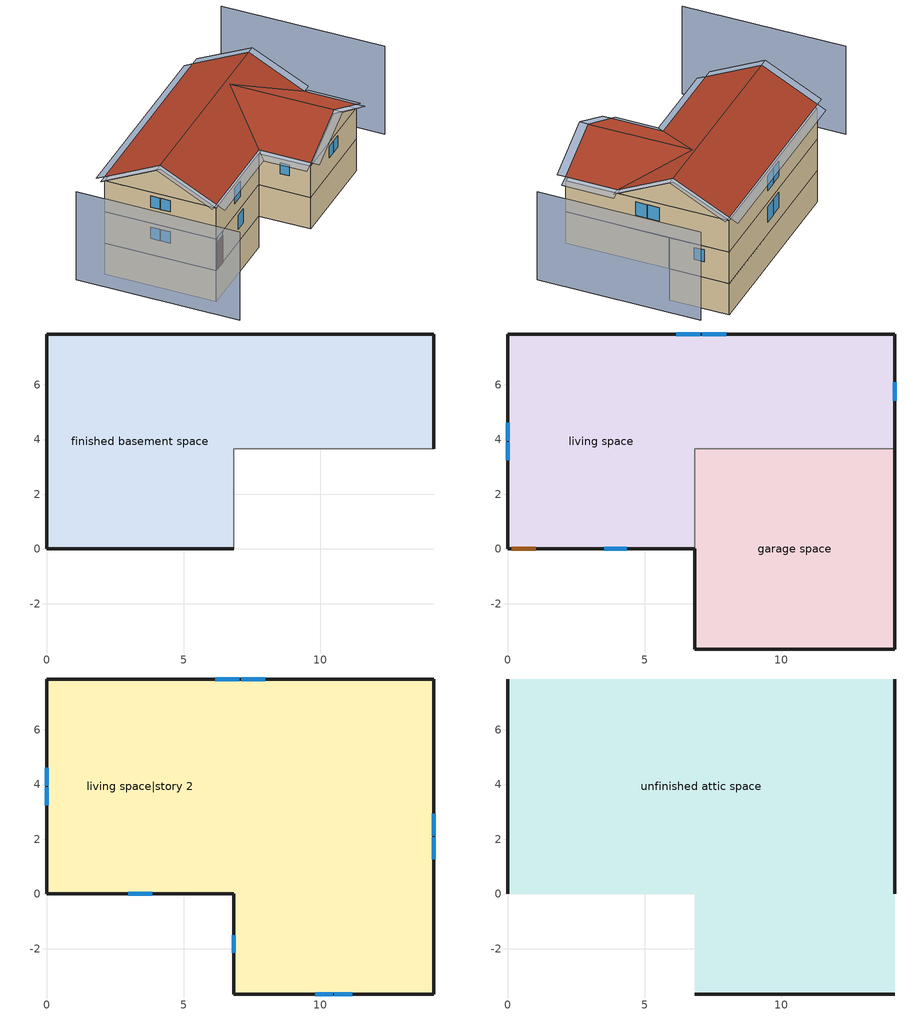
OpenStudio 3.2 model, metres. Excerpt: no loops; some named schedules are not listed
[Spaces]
finished basement space
 floor foundation (FloorFndGrndFinB): 0,0 0,7.86 14.14,7.86 14.14,3.66 6.83,3.66 6.83,0 z-2.44
 wall foundation (WallFndGrndFinB): 14.14,3.66 14.14,7.86 0,7.86 0,0 6.83,0 z-2.44:0
 wall adiabatic (WallFndGrndFinB): 6.83,0 6.83,3.66 14.14,3.66 z-2.44:0
garage space
 floor foundation (FloorFndGrndUnfinSlab): 6.83,-3.66 6.83,3.66 14.14,3.66 14.14,-3.66 z0
 wall outside (WallExtUninsUnfin): 6.83,0 6.83,-3.66 14.14,-3.66 14.14,3.66 z0:2.44
 wall to living space (WallIntFinInsUnfin Reversed): 14.14,3.66 6.83,3.66 6.83,0 z0:2.44
living space
 floor to finished basement space (FloorFinUninsFin): 0,0 0,7.86 14.14,7.86 14.14,3.66 6.83,3.66 6.83,0 z0
 wall outside (WallExtInsFin): 14.14,3.66 14.14,7.86 0,7.86 0,0 0.13,0 1.05,0 6.83,0 z0:2.44
 window (WindowConstruction): 3.53,0 4.35,0 z1.04:2.13; 7.98,7.86 7.1,7.86 / 7.04,7.86 6.16,7.86 z0.96:2.13; 0,4.62 0,3.96 / 0,3.9 0,3.24 z1.26:2.13; 14.14,5.42 14.14,6.1 z1.23:2.13
 door (Door): 0.15,0 1.02,0 z0:2.13
living space|story 2
 floor to garage space (FloorFinInsUnfin): 14.14,3.66 14.14,-3.66 6.83,-3.66 6.83,3.66 z2.44
 floor to living space (FloorFinUninsFin): 14.14,7.86 14.14,3.66 6.83,3.66 6.83,0 0,0 0,7.86 z2.44
 wall outside (WallExtInsFin): 0,7.86 0,0 6.83,0 6.83,-3.66 14.14,-3.66 14.14,7.86 0,7.86 z2.44:4.88
 window (WindowConstruction): 9.81,-3.66 10.46,-3.66 / 10.52,-3.66 11.17,-3.66 z3.71:4.57; 2.97,0 3.86,0 z3.39:4.57; 7.98,7.86 7.1,7.86 / 7.04,7.86 6.16,7.86 z3.4:4.57; 0,4.62 0,3.96 / 0,3.9 0,3.24 z3.7:4.57; 6.83,-1.51 6.83,-2.15 z3.73:4.57; 14.14,1.27 14.14,2.07 / 14.14,2.13 14.14,2.93 z3.51:4.57
unfinished attic space
 floor to living space|story 2 (FloorFinInsUnfinAttic): 14.14,7.86 14.14,0 0,0 0,7.86 z4.88; 6.83,-3.66 6.83,0 14.14,0 14.14,-3.66 z4.88
 wall outside (WallExtUninsUnfin): 0,3.93,6.84 0,7.86,4.88 0,0,4.88; 14.14,3.93,6.84 14.14,0,4.88 14.14,7.86,4.88; 6.83,-3.66,4.88 14.14,-3.66,4.88 10.49,-3.66,6.71
 roof outside (RoofUnfinInsExt): 0,3.93,7.15 14.14,3.93,7.15 14.14,7.86,5.18 0,7.86,5.18; 6.83,0,5.18 6.83,-3.66,5.18 10.49,-3.66,7.01 10.49,3.66,7.01; 14.14,0,5.18 10.49,3.66,7.01 10.49,-3.66,7.01 14.14,-3.66,5.18; 0,3.93,7.15 0,0,5.18 6.83,0,5.18 10.49,3.66,7.01 14.14,0,5.18 14.14,3.93,7.15
shading: -4.57,7.86 -4.57,-3.66 / 18.72,-3.66 18.72,7.86 z0:6.84; 7.98,7.86 7.1,7.86 / 7.04,7.86 6.16,7.86 z3.4:4.57; 3.53,0 4.35,0 z1.04:2.13; 14.14,5.42 14.14,6.1 z1.23:2.13; 10.52,-3.66 11.17,-3.66 / 9.81,-3.66 10.46,-3.66 z3.71:4.57; 7.04,7.86 6.16,7.86 / 7.98,7.86 7.1,7.86 z0.96:2.13; 0,4.62 0,3.96 / 0,3.9 0,3.24 z3.7:4.57; 0,3.9 0,3.24 / 0,4.62 0,3.96 z1.26:2.13; 6.83,-1.51 6.83,-2.15 z3.73:4.57; 2.97,0 3.86,0 z3.39:4.57; 14.14,1.27 14.14,2.07 / 14.14,2.13 14.14,2.93 z3.51:4.57; -0.61,3.93,7.15 -0.61,0,5.18 0,0,5.18 0,3.93,7.15; 0,-0.61,4.88 6.83,-0.61,4.88 6.83,0,5.18 0,0,5.18; 14.75,0,5.18 14.75,3.93,7.15 14.14,3.93,7.15 14.14,0,5.18; 6.22,0,4.88 6.22,-3.66,4.88 6.83,-3.66,5.18 6.83,0,5.18; 6.83,-4.27,5.18 10.49,-4.27,7.01 10.49,-3.66,7.01 6.83,-3.66,5.18; -0.61,7.86,5.18 -0.61,3.93,7.15 0,3.93,7.15 0,7.86,5.18; 14.75,3.93,7.15 14.75,7.86,5.18 14.14,7.86,5.18 14.14,3.93,7.15; 14.14,8.47,4.88 0,8.47,4.88 0,7.86,5.18 14.14,7.86,5.18; 14.75,-3.66,4.88 14.75,0,4.88 14.14,0,5.18 14.14,-3.66,5.18; 10.49,-4.27,7.01 14.14,-4.27,5.18 14.14,-3.66,5.18 10.49,-3.66,7.01
[Building]
Building 1: North Axis {deg}=0; Standards Number of Stories=3; Standards Number of Above Ground Stories=2; Standards Building Type=singlefamilydetached; Standards Number of Living Units=1
[Site]
Worchester Regional Arpt_MA_USA: Latitude {deg}=42.27; Longitude {deg}=-71.88; Time Zone {hr}=-5; Elevation {m}=300; Terrain=Suburbs
[ClimateZones]
Climate Zone Institution Name 1=Building America; Climate Zone Document Year 1=0; Climate Zone Value 1=Cold
[Site:WaterMainsTemperature]
Calculation Method=Correlation; Annual Average Outdoor Air Temperature {C}=8.00968; Maximum Difference In Monthly Average Outdoor Air Temperatures {deltaC}=28.1644
[Site:GroundTemperature:Deep]
8.00968, 8.00968, 8.00968, 8.00968, 8.00968, 8.00968, 8.00968, 8.00968, 8.00968, 8.00968, 8.00968, 8.00968
[Material] Roughness=Rough
Name | Thickness {m} | Conductivity {W/m-K} | Density {kg/m3} | Specific Heat {J/kg-K} | Thermal Absorptance | Solar Absorptance | Visible Absorptance
Drywall 0.5 in. | 0.0127 | 0.160291 | 801 | 837.4 | 0.9 | 0.5 | 0.1
FloorUATrussandIns | 0.0889 | 0.0564573 | 50.7834 | 1165.1 | 0.9 | 0.5 | 0.9
FloorUAAdditionalCeilingIns | 0.196342 | 0.0539976 | 16.02 | 1046.75
Asphalt Shingles, Medium | 0.009525 | 0.162714 | 1121.4 | 1465.45 | 0.91 | 0.85 | 0.85
RoofSheathing | 0.01905 | 0.115458 | 512.64 | 1214.23 | 0.82 | 0.3 | 0.3
RoofUARoofIns | 0.18415 | 8.02397 | 37.0049 | 1207.88 | 0.91 | 0.85 | 0.91
Wood, Medium/Dark | 0.0254 | 0.102417 | 544.68 | 1172.36 | 0.92 | 0.75 | 0.75
WallSheathing | 0.0127 | 0.115458 | 512.64 | 1214.23 | 0.82 | 0.3 | 0.3
WallStudAndCavity | 0.1397 | 0.0586995 | 148.393 | 1174.04 | 0.92 | 0.75 | 0.92
WallStudAndCavity 1 | 0.1397 | 0.0595086 | 148.393 | 1174.04 | 0.82 | 0.3 | 0.82
WallStudAndCavity 2 | 0.0889 | 0.384544 | 83.0341 | 1211.67 | 0.92 | 0.75 | 0.92
WallStudAndCavity 3 | 0.0889 | 0.397942 | 83.0341 | 1211.67 | 0.82 | 0.3 | 0.3
res furniture material finished basement space | 0.1524 | 0.115458 | 640.8 | 1214.23 | 0.9 | 0.6 | 0.1
FoundationIntVertIns | 8.6291e-19 | 0.029427 | 32.04 | 1214.23
FoundationExtVertIns | 0.025908 | 0.029427 | 32.04 | 1214.23
Concrete 8.0 in.; FootingMaterial | 0.2032 | 1.803125 | 2242.8 | 837.4 | 0.9
Concrete 4.0 in. | 0.1016 | 1.803125 | 2242.8 | 837.4 | 0.9
FloorIns | 0.1397 | 1.90491 | 67.691 | 1210.98 | 0.82 | 0.3 | 0.3
Wood Floor | 0.015875 | 0.115458 | 544.68 | 1214.23
Floor Covering | 0.0127 | 0.0433444 | 54.468 | 1339.84 | 0.9 | 0.9
FloorFinStudAndAirFloor | 0.1397 | 0.557395 | 67.691 | 1210.98 | 0.9 | 0.5 | 0.9
DoorMaterial | 0.04445 | 0.0612267 | 512.64 | 1214.23 | 0.82 | 0.3 | 0.3
[Construction]
FloorFinInsUnfinAttic: Drywall 0.5 in., FloorUATrussandIns, FloorUAAdditionalCeilingIns
RoofUnfinInsExt: Asphalt Shingles, Medium, RoofSheathing, RoofUARoofIns
WallExtInsFin: Wood, Medium/Dark, WallSheathing, WallStudAndCavity, Drywall 0.5 in.
WallIntFinInsUnfin Reversed: WallStudAndCavity 1, WallSheathing
WallExtUninsUnfin: Wood, Medium/Dark, WallSheathing, WallStudAndCavity 2
WallIntFinUninsFin: WallStudAndCavity 3, Drywall 0.5 in.
res furniture construction finished basement space; res furniture construction living space|story 2; res furniture construction garage space; res furniture construction living space: res furniture material finished basement space
WallFndGrndFinB: Concrete 8.0 in., Drywall 0.5 in.
FloorFndGrndFinB; FloorFndGrndUnfinSlab: Concrete 4.0 in.
FootingConstruction: FootingMaterial
FloorFinInsUnfin: FloorIns, RoofSheathing, Wood Floor, Floor Covering
FloorFinUninsFin: Drywall 0.5 in., FloorFinStudAndAirFloor, RoofSheathing, Wood Floor, Floor Covering
WindowConstruction: WindowMaterial
Door: DoorMaterial
[WindowMaterial:SimpleGlazingSystem]
WindowMaterial: U-Factor {W/m2-K}=2.78222; Solar Heat Gain Coefficient=0.56
[ThermalZone] Use Ideal Air Loads=No
Name | Thermostat
living zone | living zone temperature setpoint
garage zone; unfinished attic zone
finished basement zone | finished basement zone temperature setpoint
[Sizing:Zone] Zone Cooling Design Supply Air Temperature Input Method=SupplyAirTemperature; Zone Cooling Design Supply Air Temperature {C}=14; Zone Cooling Design Supply Air Temperature Difference {deltaC}=11.11; Zone Heating Design Supply Air Temperature Input Method=SupplyAirTemperature; Zone Heating Design Supply Air Temperature {C}=40; Zone Heating Design Supply Air Temperature Difference {deltaC}=11.11; Zone Cooling Design Supply Air Humidity Ratio {kg-H2O/kg-air}=0.0085; Zone Heating Design Supply Air Humidity Ratio {kg-H2O/kg-air}=0.008; Cooling Design Air Flow Method=DesignDay; Heating Design Air Flow Method=DesignDay; Account for Dedicated Outdoor Air System=No; Dedicated Outdoor Air System Control Strategy=NeutralSupplyAir; Dedicated Outdoor Air Low Setpoint Temperature for Design {C}=autosize; Dedicated Outdoor Air High Setpoint Temperature for Design {C}=autosize
garage zone; unfinished attic zone
[Space]
Name | Space Type | Thermal Zone | Building Unit
garage space | Space Type 1 | garage zone
living space; living space|story 2 | Space Type 2 | living zone | unit 1
unfinished attic space | Space Type 3 | unfinished attic zone
finished basement space | Space Type 4 | finished basement zone | unit 1
[SpaceType]
Name | Standards Space Type
Space Type 1 | garage
Space Type 2 | living
Space Type 3 | unfinished attic
Space Type 4 | finished basement
[BuildingUnit]
unit 1: Building Unit Type=Residential
[External:File]
schedules.csv: File=schedules.csv
[People:Definition] Number of People Calculation Method=People; Fraction Radiant=0.319734; Sensible Heat Fraction=0.573; Carbon Dioxide Generation Rate {m3/s-W}=0; Enable ASHRAE 55 Comfort Warnings=No; Mean Radiant Temperature Calculation Type=ZoneAveraged
Name | Number of People {people}
res occupants|finished basement space; res occupants|living space | 0.275169
res occupants|living space|story 2 | 0.449662
[People] Number of People Schedule=occupants; Activity Level Schedule=res occupants activity schedule; Multiplier=1
Name | People Definition | Space or SpaceType
res occupants|finished basement space | res occupants|finished basement space | finished basement space
res occupants|living space|story 2 | res occupants|living space|story 2 | living space|story 2
res occupants|living space | res occupants|living space | living space
[InternalMass:Definition] Design Level Calculation Method=SurfaceArea
Name | Construction | Surface Area {m2}
finished basement space Partition; living space Partition | WallIntFinUninsFin | 84.3869
living space|story 2 Partition | WallIntFinUninsFin | 137.899
res furniture mass finished basement space | res furniture construction finished basement space | 33.7548
res furniture mass living space|story 2 | res furniture construction living space|story 2 | 55.1596
res furniture mass garage space | res furniture construction garage space | 5.35122
res furniture mass living space | res furniture construction living space | 33.7548
[InternalMass] Multiplier=1
Name | Internal Mass Definition | Space or SpaceType
finished basement space Partition | finished basement space Partition | finished basement space
living space|story 2 Partition | living space|story 2 Partition | living space|story 2
living space Partition | living space Partition | living space
res furniture mass finished basement space | res furniture mass finished basement space | finished basement space
res furniture mass living space|story 2 | res furniture mass living space|story 2 | living space|story 2
res furniture mass garage space | res furniture mass garage space | garage space
res furniture mass living space | res furniture mass living space | living space
[Foundation:Kiva] Wall Height Above Grade {m}=0.2032; Wall Depth Below Slab {m}=0.2032
Name | Interior Vertical Insulation Material | Interior Vertical Insulation Depth {m} | Exterior Vertical Insulation Material | Exterior Vertical Insulation Depth {m} | Footing Wall Construction
Foundation Kiva 1 | FoundationIntVertIns | 2.4384 | FoundationExtVertIns | 2.4384
Foundation Kiva 2 |  |  |  |  | FootingConstruction
[Foundation:Kiva:Settings]
Soil Conductivity {W/m-K}=1.731; Soil Density {kg/m3}=1842.3; Soil Specific Heat {J/kg-K}=418.7; Ground Solar Absorptivity=0.9; Ground Thermal Absorptivity=0.9; Ground Surface Roughness {m}=0.03; Far-Field Width {m}=40; Deep-Ground Boundary Condition=ZeroFlux; Deep-Ground Depth {m}=40; Minimum Cell Dimension {m}=0.02; Maximum Cell Growth Coefficient=1.5; Simulation Timestep=Hourly
[SurfaceProperty:ExposedFoundationPerimeter] Exposed Perimeter Calculation Method=TotalExposedPerimeter
Name | Total Exposed Perimeter {m}
Surface 28 | 33.0313
Surface 1 | 18.288
[WaterUse:Equipment:Definition]
Name | Peak Flow Rate {m3/s} | Target Temperature Schedule
res shower | 2.01372e-05 | New fixtures temperature schedule
res sink | 1.96454e-05 | New fixtures temperature schedule
res bath | 5.83e-05 | New fixtures temperature schedule
res shower dist; res sink dist; res bath dist | 0 | New fixtures temperature schedule
res cw | 6.06636e-06 | New res cw temperature schedule
[WaterUse:Equipment] Space=living space|story 2
Name | Water Use Equipment Definition | Flow Rate Fraction Schedule
res shower | res shower | showers
res sink | res sink | sinks
res bath | res bath | baths
res shower dist | res shower dist | showers
res sink dist | res sink dist | sinks
res bath dist | res bath dist | baths
res cw | res cw | clothes_washer
[OtherEquipment:Definition] Design Level Calculation Method=EquipmentLevel
Name | Design Level {W} | Fraction Latent | Fraction Radiant | Fraction Lost
res shower | 578.922 | 0.486891 | 0 | 0
res sink | 197.139 | 0.311263 | 0 | 0
res bath | 859.034 | 0 | 0 | 0
res hot water distribution | 3726.9 | 0 | 0 | 0
res cd gas | 6254.36 | 0.05 | 0.06 | 0.85
[OtherEquipment] Space or SpaceType=living space|story 2
Name | Other Equipment Definition | Schedule | Fuel Type
res shower | res shower | showers
res sink | res sink | sinks
res bath | res bath | baths
res hot water distribution | res hot water distribution | showers
res cd gas | res cd gas | clothes_dryer | NaturalGas
[EnergyManagementSystem:Sensor]
Name | Output Variable or Output Meter Index Key | Output Variable or Output Meter
res_shower_vol | res shower | Water Use Equipment Hot Water Volume
res_shower_mixsp | fixtures temperature schedule | Schedule Value
res_nv_pb_s |  | Site Outdoor Air Barometric Pressure
res_af_vw_s |  | Site Wind Speed
res_nv_wt_s |  | Site Outdoor Air Humidity Ratio
res_nv_1_nva_s | res nv_1 avail schedule | Schedule Value
res_nv_1_sp_s | res nv_1 temp schedule | Schedule Value
res_infil_1_range_sch_s | res mv_1 range exhaust schedule | Schedule Value
res_infil_1_bath_sch_s | res mv_1 bath exhaust schedule | Schedule Value
res_infil_1_dryer_sch_s | clothes_dryer_exhaust | Schedule Value
res_infil_1_wh_sch_s | Always On Discrete | Schedule Value
[EnergyManagementSystem:Program]
res_shower_sag: If res_shower_vol > 0; Set ShowerTime=SystemTimeStep; Else; Set ShowerTime=0; EndIf; If (res_shower_vol > 0) && (res_shower_mixsp > res_shower_tout); Set ShowerSag=SystemTimeStep; Set ShowerE=res_shower_vol*4141170*(res_shower_mixsp-res_shower_tout); Else; Set ShowerSag=0; Set ShowerE=0; EndIf
res_nv_1_program: Set Tdiff = res_af_1_tin_s-res_af_1_tt_s; Set dT = (@Abs Tdiff); Set pt = (@RhFnTdbWPb res_af_1_tt_s res_nv_wt_s res_nv_pb_s); Set NVA = 4886.965122525856; Set Cs = 0.00017926040778923255; Set Cw = 8.70903777141566e-05; Set MNV = 3.011234442035192; Set MHR = 0.0115; Set MRH = 0.7; Set temp1 = (res_nv_1_nva_s*NVA); Set SGNV = temp1*((((Cs*dT)+(Cw*(res_af_vw_s^2)))^0.5)/1000); If (res_nv_wt_s<MHR) && (pt<MRH) && (res_af_1_tin_s>res_nv_1_sp_s); Set temp2 = (res_af_1_tin_s-res_nv_1_sp_s); Set NVadj1 = temp2/(res_af_1_tin_s-res_af_1_tt_s); Set NVadj2 = (@Min NVadj1 1); Set NVadj3 = (@Max NVadj2 0); Set NVadj = SGNV*NVadj3; Set res_nv_1_flow_act = (@Min NVadj MNV); Else; Set res_nv_1_flow_act = 0; EndIf
res_infil_1_program: Set p_m = 0.14; Set p_s = 0.22; Set s_m = 270; Set s_s = 370; Set z_m = 9.99744; Set z_s = 4.8768; Set f_t = (((s_m/z_m)^p_m)*((z_s/s_s)^p_s)); Set Tdiff = res_af_1_tin_s-res_af_1_tt_s; Set dT = @Abs Tdiff; Set c = 0.114; Set Cs = 0.1045; Set Cw = 0.1481; Set n = 0.65; Set sft = (f_t*0.7000000000000001); Set temp1 = ((c*Cw)*((sft*res_af_vw_s)^(2*n)))^2; Set Qn = (((c*Cs*(dT^n))^2)+temp1)^0.5; Set Tdiff = res_af_1_tin_s-res_af_1_tt_s; Set QWHV = res_infil_1_wh_sch_s*0.0; Set Qrange = res_infil_1_range_sch_s*0.0472; Set Qdryer = res_infil_1_dryer_sch_s*0.0472; Set Qbath = res_infil_1_bath_sch_s*0.0472; Set QductsOut = 0; Set QductsIn = 0; Set Qout = Qrange+Qbath+Qdryer+QductsOut; Set Qin = QWHV+QductsIn; Set faneff_wh = 1; Set res_infil_1_house_fan_act = (QWHV*300)/faneff_wh*0; Set faneff_sp = 0.4719474432000001; Set res_infil_1_range_fan_act = (Qrange*300)/faneff_sp; Set res_infil_1_bath_fan_act = (Qbath*300)/faneff_sp; Set Qfan = (@Max Qout Qin); If Qfan > 0; Set Qavg = ((Qout + Qin) / 2.0); If ((@Abs (Qout - Qavg)) / Qavg) <= 0.1; Set phi = 1; Else; Set phi = (Qn / (Qn + Qfan)); EndIf; Set Qinf_adj = phi * Qn; Else; Set Qinf_adj = Qn; EndIf; Set res_infil_1_flow_act = Qfan + Qinf_adj
[EnergyManagementSystem:ProgramCallingManager]
res shower sag: EndOfSystemTimestepAfterHVACReporting; res_shower_sag
res af_1 program calling manager: BeginTimestepBeforePredictor; res_infil_1_program; res_nv_1_program
[EnergyManagementSystem:OutputVariable] Type of Data in Variable=Summed; Update Frequency=SystemTimestep; EMS Program or Subroutine=res_shower_sag
Name | EMS Variable | Units
Unmet Shower Energy|unit 1 | ShowerE | J
Unmet Shower Time|unit 1 | ShowerSag | hr
Shower Draw Time|unit 1 | ShowerTime | hr
[ThermostatSetpoint:DualSetpoint] Heating Setpoint Temperature Schedule=res heating setpoint; Cooling Setpoint Temperature Schedule=res cooling setpoint
finished basement zone temperature setpoint; living zone temperature setpoint
[ElectricEquipment:Definition] Design Level Calculation Method=EquipmentLevel
Name | Design Level {W} | Fraction Latent | Fraction Radiant | Fraction Lost
res ceil fan | 12.6746 | 0 | 0.558 | 0
res refrig | 65.0889 | 0 | 0 | 0
res cw | 843.444 | 0 | 0.48 | 0.2
res cd electric | 470.758 | 0 | 0.6 | 0
res range electric | 2107.48 | 0.3 | 0.24 | 0.3
res misc plug loads|finished basement space; res misc plug loads|living space | 69.4468 | 0.021 | 0.558 | 0.049
res misc plug loads|living space|story 2 | 113.485 | 0.021 | 0.558 | 0.049
res infil_1 house fan; res infil_1 range fan; res infil_1 bath fan | 0 | 0 | 0 | 1
[ElectricEquipment]
Name | Electric Equipment Definition | Space or SpaceType | Schedule
res ceil fan | res ceil fan | living space|story 2 | ceiling_fan
res refrig | res refrig | living space|story 2 | res refrig schedule
res cw | res cw | living space|story 2 | clothes_washer_power
res cd electric | res cd electric | living space|story 2 | clothes_dryer
res range electric | res range electric | living space|story 2 | cooking_range
res misc plug loads|finished basement space | res misc plug loads|finished basement space | finished basement space | plug_loads
res misc plug loads|living space|story 2 | res misc plug loads|living space|story 2 | living space|story 2 | plug_loads
res misc plug loads|living space | res misc plug loads|living space | living space | plug_loads
res infil_1 house fan | res infil_1 house fan | living space|story 2 | Always On Discrete
res infil_1 range fan | res infil_1 range fan | living space|story 2 | Always On Discrete
res infil_1 bath fan | res infil_1 bath fan | living space|story 2 | Always On Discrete
[Lights:Definition] Design Level Calculation Method=LightingLevel; Fraction Radiant=0.6; Fraction Visible=0.2; Return Air Fraction=0
Name | Lighting Level {W}
res lighting interior finished basement space; res lighting interior living space | 115.422
res lighting interior living space|story 2 | 188.615
res lighting garage garage space | 4.07527
[Lights] Fraction Replaceable=1
Name | Lights Definition | Space or SpaceType | Schedule
res lighting interior finished basement space | res lighting interior finished basement space | finished basement space | lighting_interior
res lighting interior living space|story 2 | res lighting interior living space|story 2 | living space|story 2 | lighting_interior
res lighting interior living space | res lighting interior living space | living space | lighting_interior
res lighting garage garage space | res lighting garage garage space | garage space | lighting_garage
[Exterior:Lights:Definition]
res lighting exterior: Design Level {W}=10.8015
[Exterior:Lights]
res lighting exterior: Exterior Lights Definition=res lighting exterior; Schedule=lighting_exterior
[SpaceInfiltration:EffectiveLeakageArea] Schedule=Always On Discrete
Name | Space or SpaceType | Effective Air Leakage Area {cm2} | Stack Coefficient | Wind Coefficient
res infil|garage space | garage space | 190.409 | 0.000129067 | 4.38083e-05
res infil|unfinished attic space | unfinished attic space | 4592.04 | 0.000157703 | 4.18372e-05
[SpaceInfiltration:DesignFlowRate] Space or SpaceType=living space|story 2; Schedule=Always On Discrete; Design Flow Rate Calculation Method=Flow/Space; Design Flow Rate {m3/s}=0
res nv_1 flow; res infil_1 flow
[EnergyManagementSystem:Actuator]
Name | Actuated Component | Actuated Component Type | Actuated Component Control Type
res_nv_1_flow_act | res nv_1 flow | Zone Infiltration | Air Exchange Flow Rate
res_infil_1_house_fan_act | res infil_1 house fan | ElectricEquipment | Electricity Rate
res_infil_1_range_fan_act | res infil_1 range fan | ElectricEquipment | Electricity Rate
res_infil_1_bath_fan_act | res infil_1 bath fan | ElectricEquipment | Electricity Rate
res_infil_1_flow_act | res infil_1 flow | Zone Infiltration | Air Exchange Flow Rate
[Schedule:File] External File=schedules.csv; Rows to Skip at Top=1; Number of Hours of Data=8760; Minutes per Item=15
Name | Column Number
occupants | 1
showers | 14
sinks | 15
baths | 13
ceiling_fan | 16
clothes_washer | 9
clothes_washer_power | 10
clothes_dryer | 11
cooking_range | 6
lighting_interior | 2
lighting_garage | 4
lighting_exterior | 3
plug_loads | 17
clothes_dryer_exhaust | 12
[Schedule:Constant]
Name | Value
res occupants activity schedule | 112.539
fixtures temperature schedule | 43.3333
Always On Discrete | 1
[Schedule:Ruleset]
Name | Default Day Schedule | Summer Design Day Schedule | Winter Design Day Schedule
res heating setpoint | Schedule Day 6 | res heating setpoint summer design | res heating setpoint winter design
res cooling setpoint | Schedule Day 7 | res cooling setpoint summer design | res cooling setpoint winter design
res refrig schedule | Schedule Day 8 | res refrig schedule summer design | res refrig schedule winter design
res nv_1 temp schedule | Schedule Day 11
res nv_1 avail schedule | Schedule Day 12
res mv_1 range exhaust schedule | Schedule Day 15 | res mv_1 range exhaust schedule summer design | res mv_1 range exhaust schedule winter design
res mv_1 bath exhaust schedule | Schedule Day 16 | res mv_1 bath exhaust schedule summer design | res mv_1 bath exhaust schedule winter design
New res cw temperature schedule | Schedule Day 2
New fixtures temperature schedule | Schedule Day 14
[Schedule:Day]
Schedule Day 6; Schedule Day 7; Schedule Day 8; res refrig schedule winter design; Schedule Day 11; Schedule Day 12; Schedule Day 15; res mv_1 range exhaust schedule winter design; Schedule Day 16; res mv_1 bath exhaust schedule winter design; Schedule Day 2; Schedule Day 14: 24, 0, 0
res heating setpoint allday1; res heating setpoint allday2; res heating setpoint allday3; res heating setpoint allday4; res heating setpoint allday5; res heating setpoint allday6; res heating setpoint allday7; res heating setpoint allday8; res heating setpoint allday9; res heating setpoint allday10; res heating setpoint allday11; res heating setpoint allday12; res heating setpoint allday7 after Power Outage: 24, 0, 19.4444
res heating setpoint winter design; res cooling setpoint winter design: 24, 0, 21.1111
res heating setpoint summer design; res cooling setpoint allday1; res cooling setpoint allday2; res cooling setpoint allday3; res cooling setpoint allday4; res cooling setpoint allday5; res cooling setpoint allday9; res cooling setpoint allday10; res cooling setpoint allday11; res cooling setpoint allday12; res cooling setpoint summer design: 24, 0, 23.8889
res cooling setpoint allday6; res cooling setpoint allday7; res cooling setpoint allday8; res cooling setpoint allday7 after Power Outage: 1, 0, 23.8889, 2, 0, 23.8889, 3, 0, 23.8889, 4, 0, 23.8889, 5, 0, 23.8889, 6, 0, 23.8889, 7, 0, 23.8889, 8, 0, 23.8889, 9, 0, 23.8889, 10, 0, 23.8889, 11, 0, 23.8889, 12, 0, 23.8889, 13, 0, 23.8889, 14, 0, 23.8889, 15, 0, 23.8889, 16, 0, 23.8889, 17, 0, 23.8889, 18, 0, 23.8889, 19, 0, 23.8889, 20, 0, 23.8889, 21, 0, 23.8889, 22, 0, 23.8889, 23, 0, 23.8889, 24, 0, 23.8889
res refrig schedule allday1; res refrig schedule allday12: 1, 0, 0.610949, 2, 0, 0.595675, 3, 0, 0.580401, 4, 0, 0.565128, 6, 0, 0.549854, 7, 0, 0.580401, 8, 0, 0.610949, 10, 0, 0.626223, 12, 0, 0.610949, 15, 0, 0.641496, 16, 0, 0.626223, 17, 0, 0.672044, 18, 0, 0.733139, 19, 0, 0.763686, 20, 0, 0.733139, 21, 0, 0.717865, 22, 0, 0.702591, 23, 0, 0.672044, 24, 0, 0.626223
res refrig schedule allday2: 1, 0, 0.609489, 2, 0, 0.594252, 3, 0, 0.579015, 4, 0, 0.563777, 6, 0, 0.54854, 7, 0, 0.579015, 8, 0, 0.609489, 10, 0, 0.624726, 12, 0, 0.609489, 15, 0, 0.639964, 16, 0, 0.624726, 17, 0, 0.670438, 18, 0, 0.731387, 19, 0, 0.761861, 20, 0, 0.731387, 21, 0, 0.71615, 22, 0, 0.700912, 23, 0, 0.670438, 24, 0, 0.624726
res refrig schedule allday3; res refrig schedule allday4; res refrig schedule allday5: 1, 0, 0.791241, 2, 0, 0.77146, 3, 0, 0.751679, 4, 0, 0.731898, 6, 0, 0.712117, 7, 0, 0.751679, 8, 0, 0.791241, 10, 0, 0.811022, 12, 0, 0.791241, 15, 0, 0.830803, 16, 0, 0.811022, 17, 0, 0.870365, 18, 0, 0.949489, 19, 0, 0.989051, 20, 0, 0.949489, 21, 0, 0.929708, 22, 0, 0.909927, 23, 0, 0.870365, 24, 0, 0.811022
res refrig schedule allday6; res refrig schedule allday7; res refrig schedule allday8; res refrig schedule allday9; res refrig schedule allday7 after Power Outage: 1, 0, 0.8, 2, 0, 0.78, 3, 0, 0.76, 4, 0, 0.74, 6, 0, 0.72, 7, 0, 0.76, 8, 0, 0.8, 10, 0, 0.82, 12, 0, 0.8, 15, 0, 0.84, 16, 0, 0.82, 17, 0, 0.88, 18, 0, 0.96, 19, 0, 1, 20, 0, 0.96, 21, 0, 0.94, 22, 0, 0.92, 23, 0, 0.88, 24, 0, 0.82
res refrig schedule allday10: 1, 0, 0.679562, 2, 0, 0.662573, 3, 0, 0.645584, 4, 0, 0.628595, 6, 0, 0.611606, 7, 0, 0.645584, 8, 0, 0.679562, 10, 0, 0.696551, 12, 0, 0.679562, 15, 0, 0.71354, 16, 0, 0.696551, 17, 0, 0.747518, 18, 0, 0.815474, 19, 0, 0.849453, 20, 0, 0.815474, 21, 0, 0.798485, 22, 0, 0.781496, 23, 0, 0.747518, 24, 0, 0.696551
res refrig schedule allday11: 1, 0, 0.675182, 2, 0, 0.658303, 3, 0, 0.641423, 4, 0, 0.624544, 6, 0, 0.607664, 7, 0, 0.641423, 8, 0, 0.675182, 10, 0, 0.692062, 12, 0, 0.675182, 15, 0, 0.708942, 16, 0, 0.692062, 17, 0, 0.742701, 18, 0, 0.810219, 19, 0, 0.843978, 20, 0, 0.810219, 21, 0, 0.793339, 22, 0, 0.77646, 23, 0, 0.742701, 24, 0, 0.692062
res refrig schedule summer design; res mv_1 range exhaust schedule summer design; res mv_1 bath exhaust schedule summer design: 24, 0, 1
New res cw temperature schedule after Power Outage; New res cw temperature schedule before Power Outage: 1, 0, 52.666, 2, 0, 52.666, 3, 0, 52.666, 4, 0, 52.666, 5, 0, 52.666, 6, 0, 52.666, 7, 0, 52.666, 8, 0, 52.666, 9, 0, 52.666, 10, 0, 52.666, 11, 0, 52.666, 12, 0, 52.666, 13, 0, 52.666, 14, 0, 52.666, 15, 0, 52.666, 16, 0, 52.666, 17, 0, 52.666, 18, 0, 52.666, 19, 0, 52.666, 20, 0, 52.666, 21, 0, 52.666, 22, 0, 52.666, 23, 0, 52.666, 24, 0, 52.666
New res cw temperature schedule end of Power Outage: 1, 0, 0, 2, 0, 0, 3, 0, 0, 4, 0, 0, 5, 0, 0, 6, 0, 0, 7, 0, 0, 8, 0, 0, 9, 0, 0, 10, 0, 0, 11, 0, 0, 12, 0, 0, 13, 0, 52.666, 14, 0, 52.666, 15, 0, 52.666, 16, 0, 52.666, 17, 0, 52.666, 18, 0, 52.666, 19, 0, 52.666, 20, 0, 52.666, 21, 0, 52.666, 22, 0, 52.666, 23, 0, 52.666, 24, 0, 52.666
New res cw temperature schedule during Power Outage; New fixtures temperature schedule during Power Outage; res heating setpoint allday7 During Power Outage; res refrig schedule allday7 During Power Outage: 1, 0, 0, 2, 0, 0, 3, 0, 0, 4, 0, 0, 5, 0, 0, 6, 0, 0, 7, 0, 0, 8, 0, 0, 9, 0, 0, 10, 0, 0, 11, 0, 0, 12, 0, 0, 13, 0, 0, 14, 0, 0, 15, 0, 0, 16, 0, 0, 17, 0, 0, 18, 0, 0, 19, 0, 0, 20, 0, 0, 21, 0, 0, 22, 0, 0, 23, 0, 0, 24, 0, 0
New res cw temperature schedule start of Power Outage: 1, 0, 52.666, 2, 0, 52.666, 3, 0, 52.666, 4, 0, 52.666, 5, 0, 52.666, 6, 0, 52.666, 7, 0, 52.666, 8, 0, 52.666, 9, 0, 52.666, 10, 0, 52.666, 11, 0, 52.666, 12, 0, 52.666, 13, 0, 52.666, 14, 0, 0, 15, 0, 0, 16, 0, 0, 17, 0, 0, 18, 0, 0, 19, 0, 0, 20, 0, 0, 21, 0, 0, 22, 0, 0, 23, 0, 0, 24, 0, 0
New fixtures temperature schedule after Power Outage; New fixtures temperature schedule before Power Outage: 1, 0, 43.3333, 2, 0, 43.3333, 3, 0, 43.3333, 4, 0, 43.3333, 5, 0, 43.3333, 6, 0, 43.3333, 7, 0, 43.3333, 8, 0, 43.3333, 9, 0, 43.3333, 10, 0, 43.3333, 11, 0, 43.3333, 12, 0, 43.3333, 13, 0, 43.3333, 14, 0, 43.3333, 15, 0, 43.3333, 16, 0, 43.3333, 17, 0, 43.3333, 18, 0, 43.3333, 19, 0, 43.3333, 20, 0, 43.3333, 21, 0, 43.3333, 22, 0, 43.3333, 23, 0, 43.3333, 24, 0, 43.3333
New fixtures temperature schedule end of Power Outage: 1, 0, 0, 2, 0, 0, 3, 0, 0, 4, 0, 0, 5, 0, 0, 6, 0, 0, 7, 0, 0, 8, 0, 0, 9, 0, 0, 10, 0, 0, 11, 0, 0, 12, 0, 0, 13, 0, 43.3333, 14, 0, 43.3333, 15, 0, 43.3333, 16, 0, 43.3333, 17, 0, 43.3333, 18, 0, 43.3333, 19, 0, 43.3333, 20, 0, 43.3333, 21, 0, 43.3333, 22, 0, 43.3333, 23, 0, 43.3333, 24, 0, 43.3333
New fixtures temperature schedule start of Power Outage: 1, 0, 43.3333, 2, 0, 43.3333, 3, 0, 43.3333, 4, 0, 43.3333, 5, 0, 43.3333, 6, 0, 43.3333, 7, 0, 43.3333, 8, 0, 43.3333, 9, 0, 43.3333, 10, 0, 43.3333, 11, 0, 43.3333, 12, 0, 43.3333, 13, 0, 43.3333, 14, 0, 0, 15, 0, 0, 16, 0, 0, 17, 0, 0, 18, 0, 0, 19, 0, 0, 20, 0, 0, 21, 0, 0, 22, 0, 0, 23, 0, 0, 24, 0, 0
res heating setpoint allday7 End Power Outage: 1, 0, 0, 2, 0, 0, 3, 0, 0, 4, 0, 0, 5, 0, 0, 6, 0, 0, 7, 0, 0, 8, 0, 0, 9, 0, 0, 10, 0, 0, 11, 0, 0, 12, 0, 0, 13, 0, 19.4444, 14, 0, 19.4444, 15, 0, 19.4444, 16, 0, 19.4444, 17, 0, 19.4444, 18, 0, 19.4444, 19, 0, 19.4444, 20, 0, 19.4444, 21, 0, 19.4444, 22, 0, 19.4444, 23, 0, 19.4444, 24, 0, 19.4444
res heating setpoint allday7 Start Power Outage: 1, 0, 19.4444, 2, 0, 19.4444, 3, 0, 19.4444, 4, 0, 19.4444, 5, 0, 19.4444, 6, 0, 19.4444, 7, 0, 19.4444, 8, 0, 19.4444, 9, 0, 19.4444, 10, 0, 19.4444, 11, 0, 19.4444, 12, 0, 19.4444, 13, 0, 19.4444, 14, 0, 0, 15, 0, 0, 16, 0, 0, 17, 0, 0, 18, 0, 0, 19, 0, 0, 20, 0, 0, 21, 0, 0, 22, 0, 0, 23, 0, 0, 24, 0, 0
res cooling setpoint allday7 End Power Outage: 1, 0, 90, 2, 0, 90, 3, 0, 90, 4, 0, 90, 5, 0, 90, 6, 0, 90, 7, 0, 90, 8, 0, 90, 9, 0, 90, 10, 0, 90, 11, 0, 90, 12, 0, 90, 13, 0, 23.8889, 14, 0, 23.8889, 15, 0, 23.8889, 16, 0, 23.8889, 17, 0, 23.8889, 18, 0, 23.8889, 19, 0, 23.8889, 20, 0, 23.8889, 21, 0, 23.8889, 22, 0, 23.8889, 23, 0, 23.8889, 24, 0, 23.8889
res cooling setpoint allday7 During Power Outage: 1, 0, 90, 2, 0, 90, 3, 0, 90, 4, 0, 90, 5, 0, 90, 6, 0, 90, 7, 0, 90, 8, 0, 90, 9, 0, 90, 10, 0, 90, 11, 0, 90, 12, 0, 90, 13, 0, 90, 14, 0, 90, 15, 0, 90, 16, 0, 90, 17, 0, 90, 18, 0, 90, 19, 0, 90, 20, 0, 90, 21, 0, 90, 22, 0, 90, 23, 0, 90, 24, 0, 90
res cooling setpoint allday7 Start Power Outage: 1, 0, 23.8889, 2, 0, 23.8889, 3, 0, 23.8889, 4, 0, 23.8889, 5, 0, 23.8889, 6, 0, 23.8889, 7, 0, 23.8889, 8, 0, 23.8889, 9, 0, 23.8889, 10, 0, 23.8889, 11, 0, 23.8889, 12, 0, 23.8889, 13, 0, 23.8889, 14, 0, 90, 15, 0, 90, 16, 0, 90, 17, 0, 90, 18, 0, 90, 19, 0, 90, 20, 0, 90, 21, 0, 90, 22, 0, 90, 23, 0, 90, 24, 0, 90
res refrig schedule allday7 End Power Outage: 1, 0, 0, 2, 0, 0, 3, 0, 0, 4, 0, 0, 5, 0, 0, 6, 0, 0, 7, 0, 0, 8, 0, 0, 9, 0, 0, 10, 0, 0, 11, 0, 0, 12, 0, 0, 13, 0, 0.8, 14, 0, 0.8, 15, 0, 0.84, 16, 0, 0.82, 17, 0, 0.88, 18, 0, 0.96, 19, 0, 1, 20, 0, 0.96, 21, 0, 0.94, 22, 0, 0.92, 23, 0, 0.88, 24, 0, 0.82
res refrig schedule allday7 Start Power Outage: 1, 0, 0.8, 2, 0, 0.78, 3, 0, 0.76, 4, 0, 0.74, 5, 0, 0.8, 6, 0, 0.72, 7, 0, 0.76, 8, 0, 0.8, 9, 0, 0.8, 10, 0, 0.82, 11, 0, 0.8, 12, 0, 0.8, 13, 0, 0.8, 14, 0, 0, 15, 0, 0, 16, 0, 0, 17, 0, 0, 18, 0, 0, 19, 0, 0, 20, 0, 0, 21, 0, 0, 22, 0, 0, 23, 0, 0, 24, 0, 0
[Schedule:Rule] Date Specification Type=DateRange
Name | Schedule Ruleset | Rule Order | Day Schedule | Apply Sunday | Apply Monday | Apply Tuesday | Apply Wednesday | Apply Thursday | Apply Friday | Apply Saturday | Start Month | Start Day | End Month | End Day
res heating setpoint allday rule1 | res heating setpoint | 15 | res heating setpoint allday1 | Yes | Yes | Yes | Yes | Yes | Yes | Yes | 1 | 1 | 1 | 31
res heating setpoint allday rule2 | res heating setpoint | 14 | res heating setpoint allday2 | Yes | Yes | Yes | Yes | Yes | Yes | Yes | 2 | 1 | 2 | 28
res heating setpoint allday rule3 | res heating setpoint | 13 | res heating setpoint allday3 | Yes | Yes | Yes | Yes | Yes | Yes | Yes | 3 | 1 | 3 | 31
res heating setpoint allday rule4 | res heating setpoint | 12 | res heating setpoint allday4 | Yes | Yes | Yes | Yes | Yes | Yes | Yes | 4 | 1 | 4 | 30
res heating setpoint allday rule5 | res heating setpoint | 11 | res heating setpoint allday5 | Yes | Yes | Yes | Yes | Yes | Yes | Yes | 5 | 1 | 5 | 31
res heating setpoint allday rule6 | res heating setpoint | 10 | res heating setpoint allday6 | Yes | Yes | Yes | Yes | Yes | Yes | Yes | 6 | 1 | 6 | 30
res heating setpoint allday rule7 before Power Outage | res heating setpoint | 9 | res heating setpoint allday7 | Yes | Yes | Yes | Yes | Yes | Yes | Yes | 7 | 1 | 7 | 23
res heating setpoint allday rule8 | res heating setpoint | 4 | res heating setpoint allday8 | Yes | Yes | Yes | Yes | Yes | Yes | Yes | 8 | 1 | 8 | 31
res heating setpoint allday rule9 | res heating setpoint | 3 | res heating setpoint allday9 | Yes | Yes | Yes | Yes | Yes | Yes | Yes | 9 | 1 | 9 | 30
res heating setpoint allday rule10 | res heating setpoint | 2 | res heating setpoint allday10 | Yes | Yes | Yes | Yes | Yes | Yes | Yes | 10 | 1 | 10 | 31
res heating setpoint allday rule11 | res heating setpoint | 1 | res heating setpoint allday11 | Yes | Yes | Yes | Yes | Yes | Yes | Yes | 11 | 1 | 11 | 30
res heating setpoint allday rule12 | res heating setpoint | 0 | res heating setpoint allday12 | Yes | Yes | Yes | Yes | Yes | Yes | Yes | 12 | 1 | 12 | 31
res cooling setpoint allday rule1 | res cooling setpoint | 15 | res cooling setpoint allday1 | Yes | Yes | Yes | Yes | Yes | Yes | Yes | 1 | 1 | 1 | 31
res cooling setpoint allday rule2 | res cooling setpoint | 14 | res cooling setpoint allday2 | Yes | Yes | Yes | Yes | Yes | Yes | Yes | 2 | 1 | 2 | 28
res cooling setpoint allday rule3 | res cooling setpoint | 13 | res cooling setpoint allday3 | Yes | Yes | Yes | Yes | Yes | Yes | Yes | 3 | 1 | 3 | 31
res cooling setpoint allday rule4 | res cooling setpoint | 12 | res cooling setpoint allday4 | Yes | Yes | Yes | Yes | Yes | Yes | Yes | 4 | 1 | 4 | 30
res cooling setpoint allday rule5 | res cooling setpoint | 11 | res cooling setpoint allday5 | Yes | Yes | Yes | Yes | Yes | Yes | Yes | 5 | 1 | 5 | 31
res cooling setpoint allday rule6 | res cooling setpoint | 10 | res cooling setpoint allday6 | Yes | Yes | Yes | Yes | Yes | Yes | Yes | 6 | 1 | 6 | 30
res cooling setpoint allday rule7 before Power Outage | res cooling setpoint | 9 | res cooling setpoint allday7 | Yes | Yes | Yes | Yes | Yes | Yes | Yes | 7 | 1 | 7 | 23
res cooling setpoint allday rule8 | res cooling setpoint | 4 | res cooling setpoint allday8 | Yes | Yes | Yes | Yes | Yes | Yes | Yes | 8 | 1 | 8 | 31
res cooling setpoint allday rule9 | res cooling setpoint | 3 | res cooling setpoint allday9 | Yes | Yes | Yes | Yes | Yes | Yes | Yes | 9 | 1 | 9 | 30
res cooling setpoint allday rule10 | res cooling setpoint | 2 | res cooling setpoint allday10 | Yes | Yes | Yes | Yes | Yes | Yes | Yes | 10 | 1 | 10 | 31
res cooling setpoint allday rule11 | res cooling setpoint | 1 | res cooling setpoint allday11 | Yes | Yes | Yes | Yes | Yes | Yes | Yes | 11 | 1 | 11 | 30
res cooling setpoint allday rule12 | res cooling setpoint | 0 | res cooling setpoint allday12 | Yes | Yes | Yes | Yes | Yes | Yes | Yes | 12 | 1 | 12 | 31
res refrig schedule allday rule1 | res refrig schedule | 15 | res refrig schedule allday1 | Yes | Yes | Yes | Yes | Yes | Yes | Yes | 1 | 1 | 1 | 31
res refrig schedule allday rule2 | res refrig schedule | 14 | res refrig schedule allday2 | Yes | Yes | Yes | Yes | Yes | Yes | Yes | 2 | 1 | 2 | 28
res refrig schedule allday rule3 | res refrig schedule | 13 | res refrig schedule allday3 | Yes | Yes | Yes | Yes | Yes | Yes | Yes | 3 | 1 | 3 | 31
res refrig schedule allday rule4 | res refrig schedule | 12 | res refrig schedule allday4 | Yes | Yes | Yes | Yes | Yes | Yes | Yes | 4 | 1 | 4 | 30
res refrig schedule allday rule5 | res refrig schedule | 11 | res refrig schedule allday5 | Yes | Yes | Yes | Yes | Yes | Yes | Yes | 5 | 1 | 5 | 31
res refrig schedule allday rule6 | res refrig schedule | 10 | res refrig schedule allday6 | Yes | Yes | Yes | Yes | Yes | Yes | Yes | 6 | 1 | 6 | 30
res refrig schedule allday rule7 before Power Outage | res refrig schedule | 9 | res refrig schedule allday7 | Yes | Yes | Yes | Yes | Yes | Yes | Yes | 7 | 1 | 7 | 23
res refrig schedule allday rule8 | res refrig schedule | 4 | res refrig schedule allday8 | Yes | Yes | Yes | Yes | Yes | Yes | Yes | 8 | 1 | 8 | 31
res refrig schedule allday rule9 | res refrig schedule | 3 | res refrig schedule allday9 | Yes | Yes | Yes | Yes | Yes | Yes | Yes | 9 | 1 | 9 | 30
res refrig schedule allday rule10 | res refrig schedule | 2 | res refrig schedule allday10 | Yes | Yes | Yes | Yes | Yes | Yes | Yes | 10 | 1 | 10 | 31
res refrig schedule allday rule11 | res refrig schedule | 1 | res refrig schedule allday11 | Yes | Yes | Yes | Yes | Yes | Yes | Yes | 11 | 1 | 11 | 30
res refrig schedule allday rule12 | res refrig schedule | 0 | res refrig schedule allday12 | Yes | Yes | Yes | Yes | Yes | Yes | Yes | 12 | 1 | 12 | 31
res nv_1 temp schedule allday rule1 | res nv_1 temp schedule | 15 | res nv_1 temp schedule allday1 | Yes | Yes | Yes | Yes | Yes | Yes | Yes | 1 | 1 | 1 | 31
res nv_1 temp schedule allday rule2 | res nv_1 temp schedule | 14 | res nv_1 temp schedule allday2 | Yes | Yes | Yes | Yes | Yes | Yes | Yes | 2 | 1 | 2 | 28
res nv_1 temp schedule allday rule3 | res nv_1 temp schedule | 12 | res nv_1 temp schedule allday3 | Yes | Yes | Yes | Yes | Yes | Yes | Yes | 3 | 1 | 3 | 31
res nv_1 temp schedule allday rule4 | res nv_1 temp schedule | 13 | res nv_1 temp schedule allday4 | Yes | Yes | Yes | Yes | Yes | Yes | Yes | 4 | 1 | 4 | 30
res nv_1 temp schedule allday rule5 | res nv_1 temp schedule | 11 | res nv_1 temp schedule allday5 | Yes | Yes | Yes | Yes | Yes | Yes | Yes | 5 | 1 | 5 | 31
res nv_1 temp schedule allday rule6 | res nv_1 temp schedule | 10 | res nv_1 temp schedule allday6 | Yes | Yes | Yes | Yes | Yes | Yes | Yes | 6 | 1 | 6 | 30
res nv_1 temp schedule allday rule7 before Power Outage | res nv_1 temp schedule | 9 | res nv_1 temp schedule allday7 | Yes | Yes | Yes | Yes | Yes | Yes | Yes | 7 | 1 | 7 | 23
res nv_1 temp schedule allday rule8 | res nv_1 temp schedule | 4 | res nv_1 temp schedule allday8 | Yes | Yes | Yes | Yes | Yes | Yes | Yes | 8 | 1 | 8 | 31
res nv_1 temp schedule allday rule9 | res nv_1 temp schedule | 3 | res nv_1 temp schedule allday9 | Yes | Yes | Yes | Yes | Yes | Yes | Yes | 9 | 1 | 9 | 30
res nv_1 temp schedule allday rule10 | res nv_1 temp schedule | 2 | res nv_1 temp schedule allday10 | Yes | Yes | Yes | Yes | Yes | Yes | Yes | 10 | 1 | 10 | 31
res nv_1 temp schedule allday rule11 | res nv_1 temp schedule | 1 | res nv_1 temp schedule allday11 | Yes | Yes | Yes | Yes | Yes | Yes | Yes | 11 | 1 | 11 | 30
res nv_1 temp schedule allday rule12 | res nv_1 temp schedule | 0 | res nv_1 temp schedule allday12 | Yes | Yes | Yes | Yes | Yes | Yes | Yes | 12 | 1 | 12 | 31
res nv_1 availability schedule allday ruleset1 on | res nv_1 avail schedule | 15 | res nv_1 availability schedule allday1 on |  | Yes |  | Yes |  | Yes |  | 1 | 1 | 1 | 31
res nv_1 availability schedule allday ruleset2 on | res nv_1 avail schedule | 14 | res nv_1 availability schedule allday1 on 1 |  | Yes |  | Yes |  | Yes |  | 2 | 1 | 2 | 28
res nv_1 availability schedule allday ruleset3 on | res nv_1 avail schedule | 13 | res nv_1 availability schedule allday1 on 2 |  | Yes |  | Yes |  | Yes |  | 3 | 1 | 3 | 31
res nv_1 availability schedule allday ruleset4 on | res nv_1 avail schedule | 12 | res nv_1 availability schedule allday1 on 3 |  | Yes |  | Yes |  | Yes |  | 4 | 1 | 4 | 30
res nv_1 availability schedule allday ruleset5 on | res nv_1 avail schedule | 11 | res nv_1 availability schedule allday1 on 4 |  | Yes |  | Yes |  | Yes |  | 5 | 1 | 5 | 31
res nv_1 availability schedule allday ruleset6 on | res nv_1 avail schedule | 10 | res nv_1 availability schedule allday1 on 5 |  | Yes |  | Yes |  | Yes |  | 6 | 1 | 6 | 30
res nv_1 availability schedule allday ruleset7 on before Power Outage | res nv_1 avail schedule | 9 | res nv_1 availability schedule allday1 on 6 |  | Yes |  | Yes |  | Yes |  | 7 | 1 | 7 | 23
res nv_1 availability schedule allday ruleset8 on | res nv_1 avail schedule | 4 | res nv_1 availability schedule allday1 on 7 |  | Yes |  | Yes |  | Yes |  | 8 | 1 | 8 | 31
res nv_1 availability schedule allday ruleset9 on | res nv_1 avail schedule | 3 | res nv_1 availability schedule allday1 on 8 |  | Yes |  | Yes |  | Yes |  | 9 | 1 | 9 | 30
res nv_1 availability schedule allday ruleset10 on | res nv_1 avail schedule | 2 | res nv_1 availability schedule allday1 on 9 |  | Yes |  | Yes |  | Yes |  | 10 | 1 | 10 | 31
res nv_1 availability schedule allday ruleset11 on | res nv_1 avail schedule | 1 | res nv_1 availability schedule allday1 on 10 |  | Yes |  | Yes |  | Yes |  | 11 | 1 | 11 | 30
res nv_1 availability schedule allday ruleset12 on | res nv_1 avail schedule | 0 | res nv_1 availability schedule allday1 on 11 |  | Yes |  | Yes |  | Yes |  | 12 | 1 | 12 | 31
res mv_1 range exhaust schedule allday rule1 | res mv_1 range exhaust schedule | 15 | res mv_1 range exhaust schedule allday1 | Yes | Yes | Yes | Yes | Yes | Yes | Yes | 1 | 1 | 1 | 31
res mv_1 range exhaust schedule allday rule2 | res mv_1 range exhaust schedule | 14 | res mv_1 range exhaust schedule allday2 | Yes | Yes | Yes | Yes | Yes | Yes | Yes | 2 | 1 | 2 | 28
res mv_1 range exhaust schedule allday rule3 | res mv_1 range exhaust schedule | 13 | res mv_1 range exhaust schedule allday3 | Yes | Yes | Yes | Yes | Yes | Yes | Yes | 3 | 1 | 3 | 31
res mv_1 range exhaust schedule allday rule4 | res mv_1 range exhaust schedule | 12 | res mv_1 range exhaust schedule allday4 | Yes | Yes | Yes | Yes | Yes | Yes | Yes | 4 | 1 | 4 | 30
res mv_1 range exhaust schedule allday rule5 | res mv_1 range exhaust schedule | 11 | res mv_1 range exhaust schedule allday5 | Yes | Yes | Yes | Yes | Yes | Yes | Yes | 5 | 1 | 5 | 31
res mv_1 range exhaust schedule allday rule6 | res mv_1 range exhaust schedule | 10 | res mv_1 range exhaust schedule allday6 | Yes | Yes | Yes | Yes | Yes | Yes | Yes | 6 | 1 | 6 | 30
res mv_1 range exhaust schedule allday rule7 before Power Outage | res mv_1 range exhaust schedule | 9 | res mv_1 range exhaust schedule allday7 | Yes | Yes | Yes | Yes | Yes | Yes | Yes | 7 | 1 | 7 | 23
res mv_1 range exhaust schedule allday rule8 | res mv_1 range exhaust schedule | 4 | res mv_1 range exhaust schedule allday8 | Yes | Yes | Yes | Yes | Yes | Yes | Yes | 8 | 1 | 8 | 31
res mv_1 range exhaust schedule allday rule9 | res mv_1 range exhaust schedule | 3 | res mv_1 range exhaust schedule allday9 | Yes | Yes | Yes | Yes | Yes | Yes | Yes | 9 | 1 | 9 | 30
res mv_1 range exhaust schedule allday rule10 | res mv_1 range exhaust schedule | 2 | res mv_1 range exhaust schedule allday10 | Yes | Yes | Yes | Yes | Yes | Yes | Yes | 10 | 1 | 10 | 31
res mv_1 range exhaust schedule allday rule11 | res mv_1 range exhaust schedule | 1 | res mv_1 range exhaust schedule allday11 | Yes | Yes | Yes | Yes | Yes | Yes | Yes | 11 | 1 | 11 | 30
res mv_1 range exhaust schedule allday rule12 | res mv_1 range exhaust schedule | 0 | res mv_1 range exhaust schedule allday12 | Yes | Yes | Yes | Yes | Yes | Yes | Yes | 12 | 1 | 12 | 31
res mv_1 bath exhaust schedule allday rule1 | res mv_1 bath exhaust schedule | 15 | res mv_1 bath exhaust schedule allday1 | Yes | Yes | Yes | Yes | Yes | Yes | Yes | 1 | 1 | 1 | 31
res mv_1 bath exhaust schedule allday rule2 | res mv_1 bath exhaust schedule | 14 | res mv_1 bath exhaust schedule allday2 | Yes | Yes | Yes | Yes | Yes | Yes | Yes | 2 | 1 | 2 | 28
res mv_1 bath exhaust schedule allday rule3 | res mv_1 bath exhaust schedule | 13 | res mv_1 bath exhaust schedule allday3 | Yes | Yes | Yes | Yes | Yes | Yes | Yes | 3 | 1 | 3 | 31
res mv_1 bath exhaust schedule allday rule4 | res mv_1 bath exhaust schedule | 12 | res mv_1 bath exhaust schedule allday4 | Yes | Yes | Yes | Yes | Yes | Yes | Yes | 4 | 1 | 4 | 30
res mv_1 bath exhaust schedule allday rule5 | res mv_1 bath exhaust schedule | 11 | res mv_1 bath exhaust schedule allday5 | Yes | Yes | Yes | Yes | Yes | Yes | Yes | 5 | 1 | 5 | 31
res mv_1 bath exhaust schedule allday rule6 | res mv_1 bath exhaust schedule | 10 | res mv_1 bath exhaust schedule allday6 | Yes | Yes | Yes | Yes | Yes | Yes | Yes | 6 | 1 | 6 | 30
res mv_1 bath exhaust schedule allday rule7 before Power Outage | res mv_1 bath exhaust schedule | 9 | res mv_1 bath exhaust schedule allday7 | Yes | Yes | Yes | Yes | Yes | Yes | Yes | 7 | 1 | 7 | 23
res mv_1 bath exhaust schedule allday rule8 | res mv_1 bath exhaust schedule | 4 | res mv_1 bath exhaust schedule allday8 | Yes | Yes | Yes | Yes | Yes | Yes | Yes | 8 | 1 | 8 | 31
res mv_1 bath exhaust schedule allday rule9 | res mv_1 bath exhaust schedule | 3 | res mv_1 bath exhaust schedule allday9 | Yes | Yes | Yes | Yes | Yes | Yes | Yes | 9 | 1 | 9 | 30
res mv_1 bath exhaust schedule allday rule10 | res mv_1 bath exhaust schedule | 2 | res mv_1 bath exhaust schedule allday10 | Yes | Yes | Yes | Yes | Yes | Yes | Yes | 10 | 1 | 10 | 31
res mv_1 bath exhaust schedule allday rule11 | res mv_1 bath exhaust schedule | 1 | res mv_1 bath exhaust schedule allday11 | Yes | Yes | Yes | Yes | Yes | Yes | Yes | 11 | 1 | 11 | 30
New res cw temperature schedule after Power Outage | New res cw temperature schedule | 0 | New res cw temperature schedule after Power Outage |  |  |  |  |  |  |  | 7 | 27 | 12 | 31
New res cw temperature schedule end of Power Outage | New res cw temperature schedule | 1 | New res cw temperature schedule end of Power Outage |  |  |  |  |  |  |  | 7 | 26 | 7 | 26
New res cw temperature schedule during Power Outage | New res cw temperature schedule | 2 | New res cw temperature schedule during Power Outage |  |  |  |  |  |  |  | 7 | 25 | 7 | 25
New res cw temperature schedule start of Power Outage | New res cw temperature schedule | 3 | New res cw temperature schedule start of Power Outage |  |  |  |  |  |  |  | 7 | 24 | 7 | 24
New res cw temperature schedule before Power Outage | New res cw temperature schedule | 4 | New res cw temperature schedule before Power Outage |  |  |  |  |  |  |  | 1 | 1 | 7 | 23
New fixtures temperature schedule after Power Outage | New fixtures temperature schedule | 0 | New fixtures temperature schedule after Power Outage |  |  |  |  |  |  |  | 7 | 27 | 12 | 31
New fixtures temperature schedule end of Power Outage | New fixtures temperature schedule | 1 | New fixtures temperature schedule end of Power Outage |  |  |  |  |  |  |  | 7 | 26 | 7 | 26
New fixtures temperature schedule during Power Outage | New fixtures temperature schedule | 2 | New fixtures temperature schedule during Power Outage |  |  |  |  |  |  |  | 7 | 25 | 7 | 25
New fixtures temperature schedule start of Power Outage | New fixtures temperature schedule | 3 | New fixtures temperature schedule start of Power Outage |  |  |  |  |  |  |  | 7 | 24 | 7 | 24
New fixtures temperature schedule before Power Outage | New fixtures temperature schedule | 4 | New fixtures temperature schedule before Power Outage |  |  |  |  |  |  |  | 1 | 1 | 7 | 23
res heating setpoint allday rule7 after Power Outage | res heating setpoint | 5 | res heating setpoint allday7 after Power Outage | Yes | Yes | Yes | Yes | Yes | Yes | Yes | 7 | 27 | 7 | 31
res heating setpoint allday rule7 Start Power Outage | res heating setpoint | 6 | res heating setpoint allday7 End Power Outage | Yes | Yes | Yes | Yes | Yes | Yes | Yes | 7 | 26 | 7 | 26
res heating setpoint allday rule7 During Power Outage | res heating setpoint | 7 | res heating setpoint allday7 During Power Outage | Yes | Yes | Yes | Yes | Yes | Yes | Yes | 7 | 25 | 7 | 25
res heating setpoint allday rule7 Start Power Outage 1 | res heating setpoint | 8 | res heating setpoint allday7 Start Power Outage | Yes | Yes | Yes | Yes | Yes | Yes | Yes | 7 | 24 | 7 | 24
res nv_1 availability schedule allday ruleset7 on after Power Outage | res nv_1 avail schedule | 5 | res nv_1 availability schedule allday1 on 6 after Power Outage |  | Yes |  | Yes |  | Yes |  | 7 | 27 | 7 | 31
res nv_1 availability schedule allday ruleset7 on Start Power Outage | res nv_1 avail schedule | 6 | res nv_1 availability schedule allday1 on 6 End Power Outage |  | Yes |  | Yes |  | Yes |  | 7 | 26 | 7 | 26
res nv_1 availability schedule allday ruleset7 on During Power Outage | res nv_1 avail schedule | 7 | res nv_1 availability schedule allday1 on 6 During Power Outage |  | Yes |  | Yes |  | Yes |  | 7 | 25 | 7 | 25
res nv_1 availability schedule allday ruleset7 on Start Power Outage 1 | res nv_1 avail schedule | 8 | res nv_1 availability schedule allday1 on 6 Start Power Outage |  | Yes |  | Yes |  | Yes |  | 7 | 24 | 7 | 24
res nv_1 temp schedule allday rule7 after Power Outage | res nv_1 temp schedule | 5 | res nv_1 temp schedule allday7 after Power Outage | Yes | Yes | Yes | Yes | Yes | Yes | Yes | 7 | 27 | 7 | 31
res nv_1 temp schedule allday rule7 Start Power Outage | res nv_1 temp schedule | 6 | res nv_1 temp schedule allday7 End Power Outage | Yes | Yes | Yes | Yes | Yes | Yes | Yes | 7 | 26 | 7 | 26
res nv_1 temp schedule allday rule7 During Power Outage | res nv_1 temp schedule | 7 | res nv_1 temp schedule allday7 During Power Outage | Yes | Yes | Yes | Yes | Yes | Yes | Yes | 7 | 25 | 7 | 25
res nv_1 temp schedule allday rule7 Start Power Outage 1 | res nv_1 temp schedule | 8 | res nv_1 temp schedule allday7 Start Power Outage | Yes | Yes | Yes | Yes | Yes | Yes | Yes | 7 | 24 | 7 | 24
res cooling setpoint allday rule7 after Power Outage | res cooling setpoint | 5 | res cooling setpoint allday7 after Power Outage | Yes | Yes | Yes | Yes | Yes | Yes | Yes | 7 | 27 | 7 | 31
res cooling setpoint allday rule7 Start Power Outage | res cooling setpoint | 6 | res cooling setpoint allday7 End Power Outage | Yes | Yes | Yes | Yes | Yes | Yes | Yes | 7 | 26 | 7 | 26
res cooling setpoint allday rule7 During Power Outage | res cooling setpoint | 7 | res cooling setpoint allday7 During Power Outage | Yes | Yes | Yes | Yes | Yes | Yes | Yes | 7 | 25 | 7 | 25
res cooling setpoint allday rule7 Start Power Outage 1 | res cooling setpoint | 8 | res cooling setpoint allday7 Start Power Outage | Yes | Yes | Yes | Yes | Yes | Yes | Yes | 7 | 24 | 7 | 24
res refrig schedule allday rule7 after Power Outage | res refrig schedule | 5 | res refrig schedule allday7 after Power Outage | Yes | Yes | Yes | Yes | Yes | Yes | Yes | 7 | 27 | 7 | 31
res refrig schedule allday rule7 Start Power Outage | res refrig schedule | 6 | res refrig schedule allday7 End Power Outage | Yes | Yes | Yes | Yes | Yes | Yes | Yes | 7 | 26 | 7 | 26
res refrig schedule allday rule7 During Power Outage | res refrig schedule | 7 | res refrig schedule allday7 During Power Outage | Yes | Yes | Yes | Yes | Yes | Yes | Yes | 7 | 25 | 7 | 25
res refrig schedule allday rule7 Start Power Outage 1 | res refrig schedule | 8 | res refrig schedule allday7 Start Power Outage | Yes | Yes | Yes | Yes | Yes | Yes | Yes | 7 | 24 | 7 | 24
res mv_1 range exhaust schedule allday rule7 after Power Outage | res mv_1 range exhaust schedule | 5 | res mv_1 range exhaust schedule allday7 after Power Outage | Yes | Yes | Yes | Yes | Yes | Yes | Yes | 7 | 27 | 7 | 31
res mv_1 range exhaust schedule allday rule7 Start Power Outage | res mv_1 range exhaust schedule | 6 | res mv_1 range exhaust schedule allday7 End Power Outage | Yes | Yes | Yes | Yes | Yes | Yes | Yes | 7 | 26 | 7 | 26
res mv_1 range exhaust schedule allday rule7 During Power Outage | res mv_1 range exhaust schedule | 7 | res mv_1 range exhaust schedule allday7 During Power Outage | Yes | Yes | Yes | Yes | Yes | Yes | Yes | 7 | 25 | 7 | 25
res mv_1 range exhaust schedule allday rule7 Start Power Outage 1 | res mv_1 range exhaust schedule | 8 | res mv_1 range exhaust schedule allday7 Start Power Outage | Yes | Yes | Yes | Yes | Yes | Yes | Yes | 7 | 24 | 7 | 24
